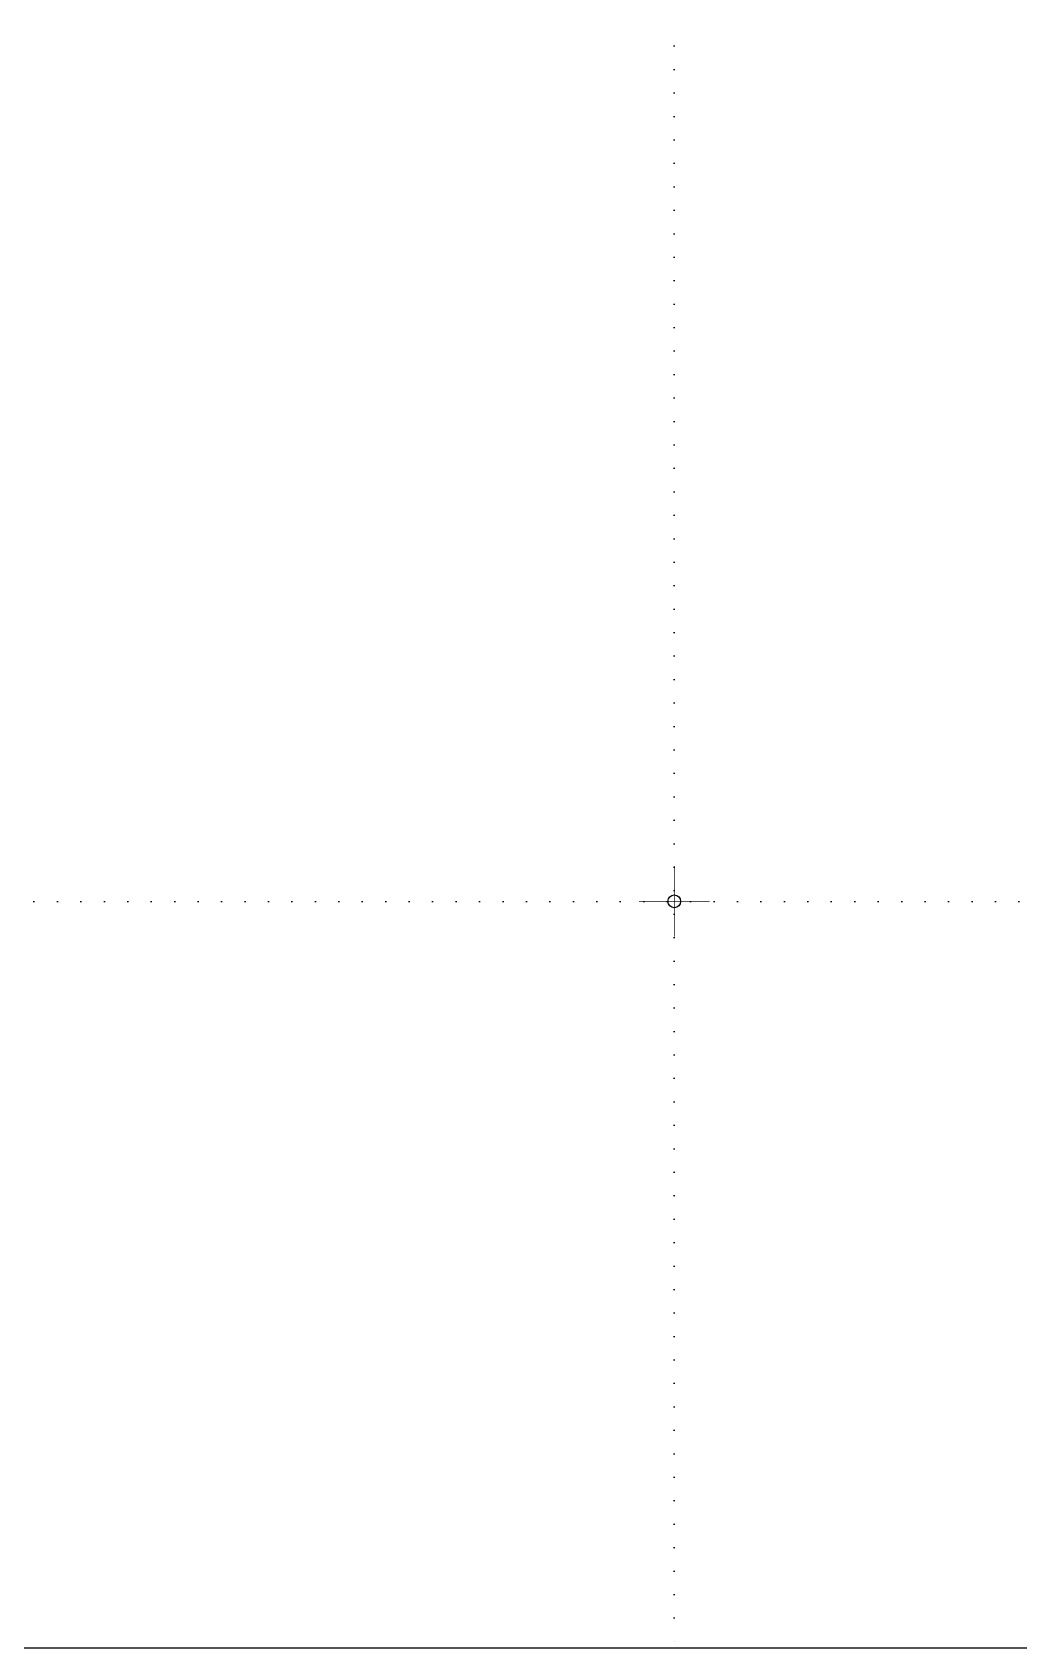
# Model space of a CAD drawing. Extents: x 718366 to 727913, y 5823944 to 5832589.
# Drawn here: x 721592 to 722987, y 5823944 to 5826229 of the extents above; entities that cross this region are included whole.
import ezdxf

# ---------------------------------------------------------------- set-up
doc = ezdxf.new("R2010")
doc.units = 0
doc.linetypes.add('DGN Style 1', pattern=[3.313591247811447, 0.005513462974727865, -3.308077784836719])
doc.layers.add('0-R3D Malla 35000', color=4, linetype='Continuous')
doc.layers.add('0-R3D Maquetación', color=6, linetype='Continuous', plot=False)

# ---------------------------------------------------------------- blocks, each defined once
blk = doc.blocks.new('0-R3D Marco')
at = {"layer": '0-R3D Maquetación'}
blk.add_lwpolyline([(272.7617999999999, 0), (272.7617999999999, 247), (0, 247), (0, 0)], close=True, dxfattribs=at)
blk = doc.blocks.new('cruz')
at = {"const_width": 1}
for points in [[(0, -50), (0, 50)], [(-50, 0), (50, 0)]]:
    blk.add_lwpolyline(points, dxfattribs=at)
blk.add_circle((0, 0), 8.999370096374486)

msp = doc.modelspace()

# ---------------------------------------------------------------- linework, layer by layer
at = {"layer": '0-R3D Malla 35000', "linetype": 'DGN Style 1', "ltscale": 10}
for p, q in [((722499.9999534831, 5832414.485403207), (722499.9999534831, 5823944.485403207)), ((718541.4836795352, 5825000.000000454), (727913.1466795352, 5825000.000002611))]:
    msp.add_line(p, q, dxfattribs=at)

# ---------------------------------------------------------------- block references
at = {"layer": '0-R3D Malla 35000'}
msp.add_blockref('cruz', (722499.9999534831, 5824999.999999331), dxfattribs=at)
at = {"layer": '0-R3D Maquetación', "xscale": 35, "yscale": 35, "zscale": 35}
msp.add_blockref('0-R3D Marco', (718366.4836795352, 5823944.485403207), dxfattribs=at)

doc.saveas('drawing.dxf')
